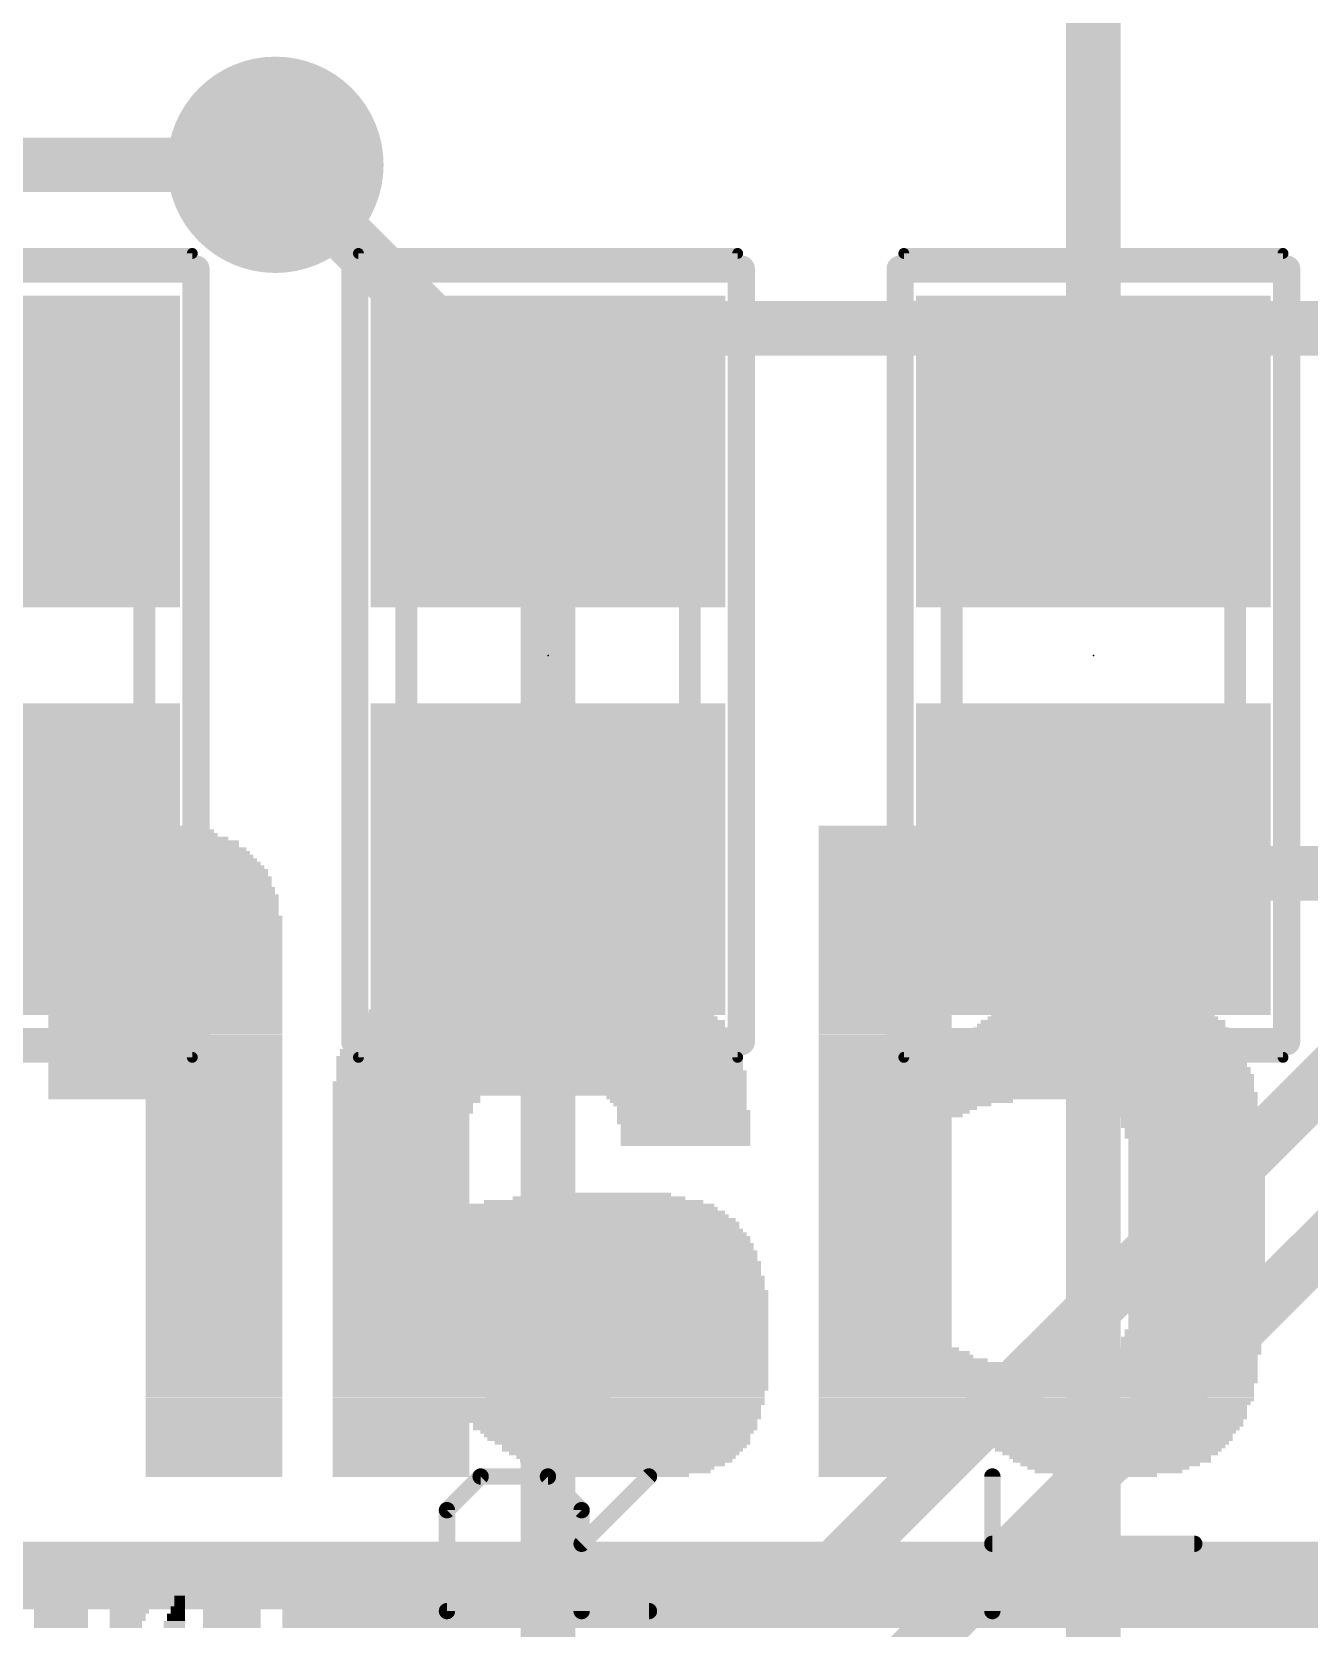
# Model space of a CAD drawing. Extents: x -0.1 to 28.1, y -0.3 to 17.1.
# Drawn here: x 10.3 to 16.24, y 5.63 to 13.07 of the extents above; entities that cross this region are included whole.
import ezdxf

# ---------------------------------------------------------------- set-up
doc = ezdxf.new("R2010")
doc.units = 0
for name, color, linetype in [('1', 12, 'CONTINUOUS'), ('16', 132, 'CONTINUOUS'), ('18', 110, 'CONTINUOUS'), ('21', 40, 'CONTINUOUS'), ('22', 4, 'CONTINUOUS'), ('23', 53, 'CONTINUOUS'), ('29', 253, 'CONTINUOUS'), ('39', 12, 'CONTINUOUS'), ('51', 253, 'CONTINUOUS')]:
    doc.layers.add(name, color=color, linetype=linetype)

# ---------------------------------------------------------------- blocks, each defined once
blk = doc.blocks.new('RECT')
blk.add_solid([(-0.5, -0.5), (0.5, -0.5), (-0.5, 0.5), (0.5, 0.5)])
blk = doc.blocks.new('ROUNDV')
at = {"const_width": 0.5}
blk.add_lwpolyline([(0, -0.25, 1), (0, 0.25, 1), (0, -0.25)], format="xyb", dxfattribs=at)

msp = doc.modelspace()

# ---------------------------------------------------------------- linework, layer by layer
at = {"layer": '1', "const_width": 0.254}
for points in [[(15.24, 11.11), (15.24, 13.462)], [(12.7, 11.176), (11.43, 12.446)], [(12.7, 11.11), (12.7, 11.176)], [(12.7, 7.112), (12.7, 9.21)], [(15.24, 1.778), (15.24, 9.21)], [(15.306, 9.144), (15.24, 9.21)], [(16.51, 9.144), (15.306, 9.144)], [(12.7, 1.778), (12.7, 7.112)]]:
    msp.add_lwpolyline(points, dxfattribs=at)
at = {"layer": '1', "const_width": 0.127}
for points in [[(11.4749, 12.4909, 1), (11.3851, 12.4011)], [(12.7635, 11.176, 1), (12.6365, 11.176)], [(12.6551, 11.1311, 1), (12.7449, 11.2209)], [(12.6365, 11.11, 1), (12.7635, 11.11)], [(15.1765, 11.11, 1), (15.3035, 11.11)], [(12.7635, 9.21, 1), (12.6365, 9.21)], [(15.3035, 9.21, 1), (15.1765, 9.21)], [(15.2849, 9.2549, 1), (15.1951, 9.1651)], [(15.306, 9.2075, 1), (15.306, 9.0805)], [(15.2611, 9.0991, 1), (15.3509, 9.1889)], [(12.7635, 7.112, 1), (12.6365, 7.112)], [(12.6365, 7.112, 1), (12.7635, 7.112)]]:
    msp.add_lwpolyline(points, format="xyb", dxfattribs=at)
at = {"layer": '16', "const_width": 0.254}
for points in [[(11.43, 12.446), (6.35, 12.446)], [(12.954, 11.684), (12.7, 11.43)], [(17.018, 11.684), (12.954, 11.684)], [(12.7, 11.43), (12.7, 7.112)], [(18.542, 10.414), (13.97, 5.842)], [(14.224, 5.334), (18.796, 9.906)], [(13.97, 5.842), (9.398, 5.842)]]:
    msp.add_lwpolyline(points, dxfattribs=at)
at = {"layer": '16', "const_width": 0.127}
for points in [[(11.43, 12.3825, 1), (11.43, 12.5095)], [(12.954, 11.7475, 1), (12.954, 11.6205)], [(12.9989, 11.6391, 1), (12.9091, 11.7289)], [(12.7635, 11.43, 1), (12.6365, 11.43)], [(12.6551, 11.4749, 1), (12.7449, 11.3851)], [(12.6365, 7.112, 1), (12.7635, 7.112)], [(13.9251, 5.8869, 1), (14.0149, 5.7971)], [(13.97, 5.7785, 1), (13.97, 5.9055)]]:
    msp.add_lwpolyline(points, format="xyb", dxfattribs=at)
at = {"layer": '21'}
for points, const_width in [([(9.26, 11.96), (11.06, 11.96)], 0.127), ([(11.06, 11.96), (11.06, 8.36)], 0.127), ([(11.8, 11.96), (13.6, 11.96)], 0.127), ([(11.8, 8.36), (11.8, 11.96)], 0.127), ([(13.6, 11.96), (13.6, 8.36)], 0.127), ([(14.34, 8.36), (14.34, 11.96)], 0.127), ([(14.34, 11.96), (16.14, 11.96)], 0.127), ([(16.14, 11.96), (16.14, 8.36)], 0.127), ([(11.06, 8.36), (9.26, 8.36)], 0.127), ([(13.6, 8.36), (11.8, 8.36)], 0.127), ([(16.14, 8.36), (14.34, 8.36)], 0.127), ([(12.2293, 6.1769), (12.3861, 6.3336)], 0.0762), ([(12.3861, 6.3336), (12.6996, 6.3336)], 0.0762), ([(12.6996, 6.3336), (12.8564, 6.1769)], 0.0762), ([(12.8564, 6.0201), (13.1699, 6.3336)], 0.0762), ([(14.7693, 5.7066), (14.7693, 6.3336)], 0.0762), ([(12.2293, 5.7066), (12.2293, 6.1769)], 0.0762), ([(12.8564, 6.1769), (12.8564, 5.7066)], 0.0762), ([(15.7099, 6.0201), (14.7693, 6.0201)], 0.0762), ([(13.1699, 5.7066), (12.2293, 5.7066)], 0.0762)]:
    msp.add_lwpolyline(points, dxfattribs=dict(at, const_width=const_width))
for points, const_width in [([(11.0918, 11.96, 1), (11.0282, 11.96)], 0.0635), ([(11.06, 11.9283, 1), (11.06, 11.9918)], 0.0635), ([(11.8, 11.9918, 1), (11.8, 11.9283)], 0.0635), ([(11.8318, 11.96, 1), (11.7683, 11.96)], 0.0635), ([(13.6318, 11.96, 1), (13.5683, 11.96)], 0.0635), ([(13.6, 11.9283, 1), (13.6, 11.9918)], 0.0635), ([(14.3718, 11.96, 1), (14.3082, 11.96)], 0.0635), ([(14.34, 11.9918, 1), (14.34, 11.9283)], 0.0635), ([(16.1717, 11.96, 1), (16.1083, 11.96)], 0.0635), ([(16.14, 11.9283, 1), (16.14, 11.9918)], 0.0635), ([(11.06, 8.3283, 1), (11.06, 8.3918)], 0.0635), ([(11.8, 8.3918, 1), (11.8, 8.3283)], 0.0635), ([(13.6, 8.3283, 1), (13.6, 8.3918)], 0.0635), ([(14.34, 8.3918, 1), (14.34, 8.3283)], 0.0635), ([(16.14, 8.3283, 1), (16.14, 8.3918)], 0.0635), ([(11.0282, 8.36, 1), (11.0918, 8.36)], 0.0635), ([(11.7683, 8.36, 1), (11.8318, 8.36)], 0.0635), ([(13.5683, 8.36, 1), (13.6318, 8.36)], 0.0635), ([(14.3082, 8.36, 1), (14.3718, 8.36)], 0.0635), ([(16.1083, 8.36, 1), (16.1717, 8.36)], 0.0635), ([(12.3861, 6.3527, 1), (12.3861, 6.3146)], 0.0381), ([(12.3995, 6.3202, 1), (12.3726, 6.3471)], 0.0381), ([(12.7131, 6.3471, 1), (12.6861, 6.3202)], 0.0381), ([(12.6996, 6.3146, 1), (12.6996, 6.3527)], 0.0381), ([(13.1834, 6.3202, 1), (13.1564, 6.3471)], 0.0381), ([(14.7883, 6.3336, 1), (14.7502, 6.3336)], 0.0381), ([(12.2483, 6.1769, 1), (12.2102, 6.1769)], 0.0381), ([(12.2158, 6.1903, 1), (12.2428, 6.1634)], 0.0381), ([(12.8754, 6.1769, 1), (12.8373, 6.1769)], 0.0381), ([(12.8429, 6.1634, 1), (12.8698, 6.1903)], 0.0381), ([(12.8429, 6.0336, 1), (12.8698, 6.0066)], 0.0381), ([(14.7693, 6.0392, 1), (14.7693, 6.0011)], 0.0381), ([(15.7099, 6.0011, 1), (15.7099, 6.0392)], 0.0381), ([(12.2293, 5.7256, 1), (12.2293, 5.6875)], 0.0381), ([(13.1699, 5.6875, 1), (13.1699, 5.7256)], 0.0381), ([(12.2102, 5.7066, 1), (12.2483, 5.7066)], 0.0381), ([(12.8373, 5.7066, 1), (12.8754, 5.7066)], 0.0381), ([(14.7502, 5.7066, 1), (14.7883, 5.7066)], 0.0381)]:
    msp.add_lwpolyline(points, format="xyb", dxfattribs=dict(at, const_width=const_width))
at = {"layer": '23'}
for p in [(12.7, 10.16), (15.24, 10.16)]:
    msp.add_point(p, dxfattribs=at)
at = {"layer": '39', "const_width": 0.0508}
for points in [[(9.277, 12.033), (11.043, 12.033)], [(11.043, 12.033), (11.043, 8.287)], [(11.817, 8.287), (11.817, 12.033)], [(11.817, 12.033), (13.583, 12.033)], [(13.583, 12.033), (13.583, 8.287)], [(14.357, 8.287), (14.357, 12.033)], [(14.357, 12.033), (16.123, 12.033)], [(16.123, 12.033), (16.123, 8.287)], [(11.043, 8.287), (9.277, 8.287)], [(13.583, 8.287), (11.817, 8.287)], [(16.123, 8.287), (14.357, 8.287)]]:
    msp.add_lwpolyline(points, dxfattribs=at)
at = {"layer": '39', "const_width": 0.0254}
for points in [[(11.0557, 12.033, 1), (11.0303, 12.033)], [(11.043, 12.0203, 1), (11.043, 12.0457)], [(11.8297, 12.033, 1), (11.8043, 12.033)], [(11.817, 12.0457, 1), (11.817, 12.0203)], [(13.5957, 12.033, 1), (13.5703, 12.033)], [(13.583, 12.0203, 1), (13.583, 12.0457)], [(14.3697, 12.033, 1), (14.3443, 12.033)], [(14.357, 12.0457, 1), (14.357, 12.0203)], [(16.1357, 12.033, 1), (16.1103, 12.033)], [(16.123, 12.0203, 1), (16.123, 12.0457)], [(11.0303, 8.287, 1), (11.0557, 8.287)], [(11.043, 8.2743, 1), (11.043, 8.2997)], [(11.817, 8.2997, 1), (11.817, 8.2743)], [(11.8043, 8.287, 1), (11.8297, 8.287)], [(13.5703, 8.287, 1), (13.5957, 8.287)], [(13.583, 8.2743, 1), (13.583, 8.2997)], [(14.357, 8.2997, 1), (14.357, 8.2743)], [(14.3443, 8.287, 1), (14.3697, 8.287)], [(16.1103, 8.287, 1), (16.1357, 8.287)], [(16.123, 8.2743, 1), (16.123, 8.2997)]]:
    msp.add_lwpolyline(points, format="xyb", dxfattribs=at)
at = {"layer": '51', "const_width": 0.1016}
for points in [[(10.82, 10.541), (10.82, 9.779)], [(12.04, 9.779), (12.04, 10.541)], [(13.36, 9.804), (13.36, 10.541)], [(14.58, 10.516), (14.58, 9.779)], [(15.9, 10.541), (15.9, 9.779)]]:
    msp.add_lwpolyline(points, dxfattribs=at)
at = {"layer": '51', "const_width": 0.0508}
for points in [[(10.8454, 10.541, 1), (10.7946, 10.541)], [(12.0654, 10.541, 1), (12.0146, 10.541)], [(13.3854, 10.541, 1), (13.3346, 10.541)], [(14.6054, 10.516, 1), (14.5546, 10.516)], [(15.9254, 10.541, 1), (15.8746, 10.541)], [(13.3346, 9.804, 1), (13.3854, 9.804)], [(10.7946, 9.779, 1), (10.8454, 9.779)], [(12.0146, 9.779, 1), (12.0654, 9.779)], [(14.5546, 9.779, 1), (14.6054, 9.779)], [(15.8746, 9.779, 1), (15.9254, 9.779)]]:
    msp.add_lwpolyline(points, format="xyb", dxfattribs=at)

# ---------------------------------------------------------------- block references
at = {"layer": '1', "xscale": 1.3, "yscale": 1.5}
for p, rotation in [((10.16, 11.11), 270), ((12.7, 11.11), 90), ((15.24, 11.11), 270), ((10.16, 9.21), 270), ((12.7, 9.21), 90), ((15.24, 9.21), 270)]:
    msp.add_blockref('RECT', p, dxfattribs=dict(at, rotation=rotation))
at = {"layer": '18', "xscale": 1.008, "yscale": 1.008}
for p in [(11.43, 12.446), (11.43, 12.446), (12.7, 7.112), (12.7, 7.112)]:
    msp.add_blockref('ROUNDV', p, dxfattribs=at)
at = {"layer": '22', "rotation": 180}
for p, xscale, yscale in [((10.6911, 9.3574), 0.637, 0.0167), ((10.7917, 9.3071), 0.8382, 0.0168), ((10.7582, 9.3406), 0.7711, 0.0168), ((10.7666, 9.3239), 0.7879, 0.0167), ((10.8169, 9.2903), 0.8885, 0.0168), ((14.2703, 9.3574), 0.6203, 0.0167), ((14.2703, 9.3406), 0.6203, 0.0168), ((14.2703, 9.3239), 0.6203, 0.0167), ((14.2703, 9.3071), 0.6203, 0.0168), ((14.2703, 9.2903), 0.6203, 0.0168), ((10.8336, 9.2568), 0.922, 0.0168), ((10.842, 9.24), 0.9388, 0.0168), ((10.8169, 9.2736), 0.8885, 0.0167), ((10.8504, 9.2233), 0.9555, 0.0167), ((14.2703, 9.2736), 0.6203, 0.0167), ((14.2703, 9.2568), 0.6203, 0.0168), ((14.2703, 9.24), 0.6203, 0.0168), ((14.2703, 9.2233), 0.6203, 0.0167), ((10.8755, 9.173), 1.0058, 0.0167), ((10.8839, 9.1562), 1.0226, 0.0168), ((10.8588, 9.2065), 0.9723, 0.0168), ((10.8672, 9.1897), 0.9891, 0.0168), ((14.2703, 9.2065), 0.6203, 0.0168), ((14.2703, 9.1897), 0.6203, 0.0168), ((14.2703, 9.173), 0.6203, 0.0167), ((14.2703, 9.1562), 0.6203, 0.0168), ((10.8839, 9.1394), 1.0226, 0.0168), ((10.8923, 9.1227), 1.0394, 0.0167), ((10.8923, 9.1059), 1.0394, 0.0168), ((10.8923, 9.0892), 1.0394, 0.0167), ((10.9007, 9.0724), 1.0561, 0.0168), ((14.2703, 9.1394), 0.6203, 0.0168), ((14.2703, 9.1227), 0.6203, 0.0167), ((14.2703, 9.1059), 0.6203, 0.0168), ((14.2703, 9.0892), 0.6203, 0.0167), ((14.2703, 9.0724), 0.6203, 0.0168), ((10.9007, 9.0556), 1.0561, 0.0168), ((10.9091, 9.0389), 1.0729, 0.0167), ((10.9091, 9.0221), 1.0729, 0.0168), ((10.9091, 9.0053), 1.0729, 0.0168), ((14.2703, 9.0556), 0.6203, 0.0168), ((14.2703, 9.0389), 0.6203, 0.0167), ((14.2703, 9.0221), 0.6203, 0.0168), ((14.2703, 9.0053), 0.6203, 0.0168), ((10.9091, 8.9886), 1.0729, 0.0167), ((10.9091, 8.9718), 1.0729, 0.0168), ((10.9091, 8.955), 1.0729, 0.0168), ((10.9175, 8.9383), 1.0897, 0.0167), ((10.9175, 8.9215), 1.0897, 0.0168), ((14.2703, 8.9886), 0.6203, 0.0167), ((14.2703, 8.9718), 0.6203, 0.0168), ((14.2703, 8.955), 0.6203, 0.0168), ((14.2703, 8.9383), 0.6203, 0.0167), ((14.2703, 8.9215), 0.6203, 0.0168), ((10.9175, 8.9047), 1.0897, 0.0167), ((10.9175, 8.888), 1.0897, 0.0168), ((11.1103, 8.8712), 0.7041, 0.0168), ((11.1354, 8.8544), 0.6538, 0.0167), ((14.2703, 8.9047), 0.6203, 0.0167), ((14.2703, 8.888), 0.6203, 0.0168), ((14.2703, 8.8712), 0.6203, 0.0168), ((14.2703, 8.8544), 0.6203, 0.0167), ((11.1354, 8.8377), 0.6538, 0.0168), ((11.1354, 8.8209), 0.6538, 0.0168), ((11.1438, 8.8041), 0.6371, 0.0167), ((11.1438, 8.7874), 0.6371, 0.0168), ((11.1438, 8.7706), 0.6371, 0.0168), ((14.2703, 8.8377), 0.6203, 0.0168), ((14.2703, 8.8209), 0.6203, 0.0168), ((14.2703, 8.8041), 0.6203, 0.0167), ((14.2703, 8.7874), 0.6203, 0.0168), ((14.2703, 8.7706), 0.6203, 0.0168), ((11.1438, 8.7538), 0.6371, 0.0167), ((11.1438, 8.7371), 0.6371, 0.0168), ((11.1438, 8.7203), 0.6371, 0.0168), ((11.1438, 8.7035), 0.6371, 0.0167), ((14.2703, 8.7538), 0.6203, 0.0167), ((14.2703, 8.7371), 0.6203, 0.0168), ((14.2703, 8.7203), 0.6203, 0.0168), ((14.2703, 8.7035), 0.6203, 0.0167), ((11.1438, 8.6868), 0.6371, 0.0168), ((11.1438, 8.67), 0.6371, 0.0167), ((11.1438, 8.6533), 0.6371, 0.0168), ((11.1438, 8.6365), 0.6371, 0.0168), ((11.1438, 8.6197), 0.6371, 0.0167), ((14.2703, 8.6868), 0.6203, 0.0168), ((14.2703, 8.67), 0.6203, 0.0167), ((14.2703, 8.6533), 0.6203, 0.0168), ((14.2703, 8.6365), 0.6203, 0.0168), ((14.2703, 8.6197), 0.6203, 0.0167), ((10.9175, 8.5862), 1.0897, 0.0168), ((10.9175, 8.5694), 1.0897, 0.0167), ((10.9175, 8.5527), 1.0897, 0.0168), ((11.1438, 8.603), 0.6371, 0.0168), ((12.6692, 8.5527), 1.4417, 0.0168), ((12.6776, 8.5694), 1.2909, 0.0167), ((12.6776, 8.5862), 1.1903, 0.0168), ((14.2703, 8.603), 0.6203, 0.0168), ((14.2703, 8.5862), 0.6203, 0.0168), ((14.2703, 8.5694), 0.6203, 0.0167), ((14.2703, 8.5527), 0.6203, 0.0168), ((15.2928, 8.5527), 0.8214, 0.0168), ((15.2845, 8.5694), 0.7041, 0.0167), ((15.2845, 8.5862), 0.6371, 0.0168), ((10.9175, 8.5359), 1.0897, 0.0168), ((10.9175, 8.5191), 1.0897, 0.0167), ((10.9175, 8.5024), 1.0897, 0.0168), ((10.9175, 8.4856), 1.0897, 0.0167), ((12.6608, 8.4856), 1.6261, 0.0167), ((12.6692, 8.5024), 1.6093, 0.0168), ((12.6692, 8.5191), 1.5423, 0.0167), ((12.6692, 8.5359), 1.5087, 0.0168), ((14.2703, 8.5359), 0.6203, 0.0168), ((14.2703, 8.5191), 0.6203, 0.0167), ((14.2703, 8.5024), 0.6203, 0.0168), ((14.2703, 8.4856), 0.6203, 0.0167), ((15.2845, 8.4856), 1.0393, 0.0167), ((15.2929, 8.5024), 0.9891, 0.0168), ((15.2845, 8.5191), 0.9387, 0.0167), ((15.2929, 8.5359), 0.8885, 0.0168), ((10.9175, 8.4689), 1.0897, 0.0168), ((10.9175, 8.4521), 1.0897, 0.0168), ((10.9175, 8.4353), 1.0897, 0.0167), ((10.9175, 8.4186), 1.0897, 0.0168), ((10.9175, 8.4018), 1.0897, 0.0168), ((12.6609, 8.4018), 1.7938, 0.0168), ((12.6609, 8.4186), 1.7602, 0.0168), ((12.6608, 8.4353), 1.7267, 0.0167), ((12.6692, 8.4521), 1.7099, 0.0168), ((12.6609, 8.4689), 1.6596, 0.0168), ((14.2703, 8.4689), 0.6203, 0.0168), ((14.2703, 8.4521), 0.6203, 0.0168), ((14.2703, 8.4353), 0.6203, 0.0167), ((14.2703, 8.4186), 0.6203, 0.0168), ((14.2703, 8.4018), 0.6203, 0.0168), ((15.2677, 8.4018), 1.2406, 0.0168), ((15.2761, 8.4186), 1.1903, 0.0168), ((15.2761, 8.4353), 1.1567, 0.0167), ((15.2845, 8.4521), 1.1399, 0.0168), ((15.2845, 8.4689), 1.0729, 0.0168), ((10.9175, 8.385), 1.0897, 0.0167), ((10.9175, 8.3683), 1.0897, 0.0168), ((10.9175, 8.3515), 1.0897, 0.0168), ((10.9175, 8.3347), 1.0897, 0.0167), ((12.6608, 8.3683), 1.8273, 0.0168), ((12.6608, 8.3515), 1.8273, 0.0168), ((12.6692, 8.3347), 1.8441, 0.0167), ((12.6692, 8.385), 1.8105, 0.0167), ((14.9408, 8.3515), 1.9614, 0.0168), ((14.9492, 8.3347), 1.9781, 0.0167), ((14.2703, 8.385), 0.6203, 0.0167), ((14.2703, 8.3683), 0.6203, 0.0168), ((15.2593, 8.3683), 1.2908, 0.0168), ((15.2594, 8.385), 1.2573, 0.0167), ((10.9175, 8.318), 1.0897, 0.0168), ((10.9175, 8.3012), 1.0897, 0.0168), ((10.9175, 8.2844), 1.0897, 0.0167), ((10.9175, 8.2677), 1.0897, 0.0168), ((10.9175, 8.2509), 1.0897, 0.0167), ((12.6608, 8.2677), 1.8943, 0.0168), ((12.6608, 8.2509), 1.8943, 0.0167), ((12.6525, 8.2844), 1.8776, 0.0167), ((12.6609, 8.318), 1.8608, 0.0168), ((12.6609, 8.3012), 1.8608, 0.0168), ((14.9492, 8.318), 1.9781, 0.0168), ((14.9576, 8.3012), 1.9949, 0.0168), ((14.9576, 8.2844), 1.9949, 0.0167), ((14.9576, 8.2677), 1.9949, 0.0168), ((14.9576, 8.2509), 1.9949, 0.0167), ((10.9175, 8.2342), 1.0897, 0.0168), ((10.9175, 8.2174), 1.0897, 0.0168), ((10.9175, 8.2006), 1.0897, 0.0167), ((10.9175, 8.1839), 1.0897, 0.0168), ((12.6608, 8.2342), 1.8943, 0.0168), ((12.6692, 8.2174), 1.9111, 0.0168), ((12.6692, 8.2006), 1.9111, 0.0167), ((12.6692, 8.1839), 1.9111, 0.0168), ((14.966, 8.2342), 2.0117, 0.0168), ((14.966, 8.2174), 2.0117, 0.0168), ((14.9743, 8.2006), 2.0284, 0.0167), ((14.9743, 8.1839), 2.0284, 0.0168), ((10.9175, 8.1671), 1.0897, 0.0168), ((10.9175, 8.1503), 1.0897, 0.0167), ((10.9175, 8.1336), 1.0897, 0.0168), ((10.9175, 8.1168), 1.0897, 0.0168), ((10.9175, 8.1), 1.0897, 0.0167), ((12.6609, 8.1671), 1.9278, 0.0168), ((12.6609, 8.1503), 1.9278, 0.0167), ((12.6609, 8.1336), 1.9278, 0.0168), ((12.6609, 8.1168), 1.9278, 0.0168), ((12.0407, 8.1), 0.6873, 0.0167), ((13.2979, 8.1), 0.6538, 0.0167), ((14.9743, 8.1671), 2.0284, 0.0168), ((14.9743, 8.1503), 2.0284, 0.0167), ((14.9743, 8.1336), 2.0284, 0.0168), ((14.9827, 8.1168), 2.0452, 0.0168), ((14.9827, 8.1), 2.0452, 0.0167), ((11.1438, 8.0833), 0.6371, 0.0168), ((11.1438, 8.0666), 0.6371, 0.0167), ((11.1438, 8.0498), 0.6371, 0.0168), ((11.1438, 8.033), 0.6371, 0.0168), ((12.0407, 8.0833), 0.6873, 0.0168), ((12.0239, 8.0666), 0.6537, 0.0167), ((12.0239, 8.0498), 0.6537, 0.0168), ((12.0239, 8.033), 0.6537, 0.0168), ((13.3063, 8.0833), 0.637, 0.0168), ((13.3147, 8.0666), 0.6203, 0.0167), ((13.3231, 8.0498), 0.6035, 0.0168), ((13.3315, 8.033), 0.6203, 0.0168), ((14.4127, 8.0833), 0.9052, 0.0168), ((14.3289, 8.0498), 0.7376, 0.0168), ((14.3625, 8.0666), 0.8047, 0.0167), ((14.3122, 8.033), 0.7041, 0.0168), ((15.6029, 8.0833), 0.8047, 0.0168), ((15.6532, 8.0666), 0.7041, 0.0167), ((15.6617, 8.0498), 0.6873, 0.0168), ((15.67, 8.033), 0.6706, 0.0168), ((11.1438, 8.0163), 0.6371, 0.0167), ((11.1438, 7.9995), 0.6371, 0.0168), ((11.1438, 7.9827), 0.6371, 0.0168), ((11.1438, 7.966), 0.6371, 0.0167), ((12.0155, 8.0163), 0.637, 0.0167), ((12.0155, 7.9995), 0.637, 0.0168), ((12.0155, 7.9827), 0.637, 0.0168), ((12.0155, 7.966), 0.637, 0.0167), ((13.3315, 8.0163), 0.6203, 0.0167), ((13.3315, 7.9995), 0.6203, 0.0168), ((13.3315, 7.9827), 0.6203, 0.0168), ((13.3399, 7.966), 0.6035, 0.0167), ((14.2954, 8.0163), 0.6706, 0.0167), ((14.2703, 7.9995), 0.6203, 0.0168), ((14.2703, 7.9827), 0.6203, 0.0168), ((14.2703, 7.966), 0.6203, 0.0167), ((15.6784, 8.0163), 0.6538, 0.0167), ((15.6952, 7.9995), 0.6538, 0.0168), ((15.6952, 7.9827), 0.6538, 0.0168), ((15.6952, 7.966), 0.6538, 0.0167), ((11.1438, 7.9492), 0.6371, 0.0168), ((11.1438, 7.9324), 0.6371, 0.0168), ((11.1438, 7.9157), 0.6371, 0.0167), ((11.1438, 7.8989), 0.6371, 0.0168), ((11.1438, 7.8821), 0.6371, 0.0168), ((12.0155, 7.9492), 0.637, 0.0168), ((12.0155, 7.9324), 0.637, 0.0168), ((12.0155, 7.9157), 0.637, 0.0167), ((12.0155, 7.8989), 0.637, 0.0168), ((12.0155, 7.8821), 0.637, 0.0168), ((13.3399, 7.9492), 0.6035, 0.0168), ((13.3399, 7.9324), 0.6035, 0.0168), ((13.3399, 7.9157), 0.6035, 0.0167), ((13.3399, 7.8989), 0.6035, 0.0168), ((13.3399, 7.8821), 0.6035, 0.0168), ((14.2703, 7.9492), 0.6203, 0.0168), ((14.2703, 7.9324), 0.6203, 0.0168), ((14.2703, 7.9157), 0.6203, 0.0167), ((14.2703, 7.8989), 0.6203, 0.0168), ((14.2703, 7.8821), 0.6203, 0.0168), ((15.7035, 7.9492), 0.6371, 0.0168), ((15.7035, 7.9324), 0.6371, 0.0168), ((15.7035, 7.9157), 0.6371, 0.0167), ((15.7203, 7.8989), 0.637, 0.0168), ((15.7203, 7.8821), 0.637, 0.0168), ((11.1438, 7.8654), 0.6371, 0.0167), ((11.1438, 7.8486), 0.6371, 0.0168), ((11.1438, 7.8319), 0.6371, 0.0167), ((11.1438, 7.8151), 0.6371, 0.0168), ((12.0155, 7.8654), 0.637, 0.0167), ((12.0155, 7.8486), 0.637, 0.0168), ((12.0155, 7.8319), 0.637, 0.0167), ((12.0155, 7.8151), 0.637, 0.0168), ((14.2703, 7.8654), 0.6203, 0.0167), ((14.2703, 7.8486), 0.6203, 0.0168), ((14.2703, 7.8319), 0.6203, 0.0167), ((14.2703, 7.8151), 0.6203, 0.0168), ((15.7203, 7.8654), 0.637, 0.0167), ((15.7203, 7.8486), 0.637, 0.0168), ((15.7203, 7.8319), 0.637, 0.0167), ((15.7203, 7.8151), 0.637, 0.0168), ((11.1438, 7.7983), 0.6371, 0.0168), ((11.1438, 7.7816), 0.6371, 0.0167), ((11.1438, 7.7648), 0.6371, 0.0168), ((11.1438, 7.748), 0.6371, 0.0168), ((11.1438, 7.7313), 0.6371, 0.0167), ((12.0155, 7.7983), 0.637, 0.0168), ((12.0155, 7.7816), 0.637, 0.0167), ((12.0155, 7.7648), 0.637, 0.0168), ((12.0155, 7.748), 0.637, 0.0168), ((12.0155, 7.7313), 0.637, 0.0167), ((14.2703, 7.7983), 0.6203, 0.0168), ((14.2703, 7.7816), 0.6203, 0.0167), ((14.2703, 7.7648), 0.6203, 0.0168), ((14.2703, 7.748), 0.6203, 0.0168), ((14.2703, 7.7313), 0.6203, 0.0167), ((15.7203, 7.7983), 0.637, 0.0168), ((15.7203, 7.7816), 0.637, 0.0167), ((15.7203, 7.7648), 0.637, 0.0168), ((15.7203, 7.748), 0.637, 0.0168), ((15.7203, 7.7313), 0.637, 0.0167), ((11.1438, 7.7145), 0.6371, 0.0168), ((11.1438, 7.6977), 0.6371, 0.0168), ((11.1438, 7.681), 0.6371, 0.0167), ((11.1438, 7.6642), 0.6371, 0.0168), ((12.0155, 7.7145), 0.637, 0.0168), ((12.0155, 7.6977), 0.637, 0.0168), ((12.0155, 7.681), 0.637, 0.0167), ((12.0155, 7.6642), 0.637, 0.0168), ((14.2703, 7.7145), 0.6203, 0.0168), ((14.2703, 7.6977), 0.6203, 0.0168), ((14.2703, 7.681), 0.6203, 0.0167), ((14.2703, 7.6642), 0.6203, 0.0168), ((15.7203, 7.7145), 0.637, 0.0168), ((15.7203, 7.6977), 0.637, 0.0168), ((15.7203, 7.681), 0.637, 0.0167), ((15.7203, 7.6642), 0.637, 0.0168), ((11.1438, 7.6475), 0.6371, 0.0167), ((11.1438, 7.6307), 0.6371, 0.0168), ((11.1438, 7.6139), 0.6371, 0.0168), ((11.1438, 7.5972), 0.6371, 0.0167), ((11.1438, 7.5804), 0.6371, 0.0168), ((12.5854, 7.5972), 1.7769, 0.0167), ((12.5938, 7.5804), 1.7937, 0.0168), ((12.0155, 7.6475), 0.637, 0.0167), ((12.0155, 7.6307), 0.637, 0.0168), ((12.0155, 7.6139), 0.637, 0.0168), ((12.9123, 7.6139), 1.0226, 0.0168), ((12.9375, 7.6307), 0.8046, 0.0168), ((12.9543, 7.6475), 0.6371, 0.0167), ((14.2703, 7.6475), 0.6203, 0.0167), ((14.2703, 7.6307), 0.6203, 0.0168), ((14.2703, 7.6139), 0.6203, 0.0168), ((14.2703, 7.5972), 0.6203, 0.0167), ((14.2703, 7.5804), 0.6203, 0.0168), ((15.7203, 7.6475), 0.637, 0.0167), ((15.7203, 7.6307), 0.637, 0.0168), ((15.7203, 7.6139), 0.637, 0.0168), ((15.7203, 7.5972), 0.637, 0.0167), ((15.7203, 7.5804), 0.637, 0.0168), ((11.1438, 7.5636), 0.6371, 0.0168), ((11.1438, 7.5469), 0.6371, 0.0167), ((11.1438, 7.5301), 0.6371, 0.0168), ((11.1438, 7.5133), 0.6371, 0.0168), ((12.6357, 7.5301), 1.8775, 0.0168), ((12.6441, 7.5133), 1.8943, 0.0168), ((12.6106, 7.5636), 1.8272, 0.0168), ((12.619, 7.5469), 1.844, 0.0167), ((14.2703, 7.5636), 0.6203, 0.0168), ((14.2703, 7.5469), 0.6203, 0.0167), ((14.2703, 7.5301), 0.6203, 0.0168), ((14.2703, 7.5133), 0.6203, 0.0168), ((15.7203, 7.5636), 0.637, 0.0168), ((15.7203, 7.5469), 0.637, 0.0167), ((15.7203, 7.5301), 0.637, 0.0168), ((15.7203, 7.5133), 0.637, 0.0168), ((11.1438, 7.4966), 0.6371, 0.0167), ((11.1438, 7.4798), 0.6371, 0.0168), ((11.1438, 7.463), 0.6371, 0.0168), ((11.1438, 7.4463), 0.6371, 0.0167), ((11.1438, 7.4295), 0.6371, 0.0168), ((12.6441, 7.4966), 1.8943, 0.0167), ((12.6525, 7.4798), 1.911, 0.0168), ((12.6609, 7.463), 1.9278, 0.0168), ((12.6693, 7.4463), 1.9446, 0.0167), ((12.6693, 7.4295), 1.9446, 0.0168), ((14.2703, 7.4966), 0.6203, 0.0167), ((14.2703, 7.4798), 0.6203, 0.0168), ((14.2703, 7.463), 0.6203, 0.0168), ((14.2703, 7.4463), 0.6203, 0.0167), ((14.2703, 7.4295), 0.6203, 0.0168), ((15.7203, 7.4966), 0.637, 0.0167), ((15.7203, 7.4798), 0.637, 0.0168), ((15.7203, 7.463), 0.637, 0.0168), ((15.7203, 7.4463), 0.637, 0.0167), ((15.7203, 7.4295), 0.637, 0.0168), ((11.1438, 7.4127), 0.6371, 0.0167), ((11.1438, 7.396), 0.6371, 0.0168), ((11.1438, 7.3792), 0.6371, 0.0168), ((11.1438, 7.3624), 0.6371, 0.0167), ((12.6776, 7.4127), 1.9613, 0.0167), ((12.6776, 7.396), 1.9613, 0.0168), ((12.686, 7.3792), 1.9781, 0.0168), ((12.686, 7.3624), 1.9781, 0.0167), ((14.2703, 7.4127), 0.6203, 0.0167), ((14.2703, 7.396), 0.6203, 0.0168), ((14.2703, 7.3792), 0.6203, 0.0168), ((14.2703, 7.3624), 0.6203, 0.0167), ((15.7203, 7.4127), 0.637, 0.0167), ((15.7203, 7.396), 0.637, 0.0168), ((15.7203, 7.3792), 0.637, 0.0168), ((15.7203, 7.3624), 0.637, 0.0167), ((11.1438, 7.3457), 0.6371, 0.0168), ((11.1438, 7.3289), 0.6371, 0.0168), ((11.1438, 7.3121), 0.6371, 0.0167), ((11.1438, 7.2954), 0.6371, 0.0168), ((12.686, 7.3457), 1.9781, 0.0168), ((12.6944, 7.3289), 1.9949, 0.0168), ((12.6944, 7.3121), 1.9949, 0.0167), ((12.6944, 7.2954), 1.9949, 0.0168), ((14.2703, 7.3457), 0.6203, 0.0168), ((14.2703, 7.3289), 0.6203, 0.0168), ((14.2703, 7.3121), 0.6203, 0.0167), ((14.2703, 7.2954), 0.6203, 0.0168), ((15.7203, 7.3457), 0.637, 0.0168), ((15.7203, 7.3289), 0.637, 0.0168), ((15.7203, 7.3121), 0.637, 0.0167), ((15.7203, 7.2954), 0.637, 0.0168), ((11.1438, 7.2786), 0.6371, 0.0168), ((11.1438, 7.2618), 0.6371, 0.0167), ((11.1438, 7.2451), 0.6371, 0.0168), ((11.1438, 7.2284), 0.6371, 0.0167), ((11.1438, 7.2116), 0.6371, 0.0168), ((12.6944, 7.2786), 1.9949, 0.0168), ((12.0155, 7.2618), 0.637, 0.0167), ((12.0155, 7.2451), 0.637, 0.0168), ((12.0155, 7.2284), 0.637, 0.0167), ((12.0155, 7.2116), 0.637, 0.0168), ((13.3398, 7.2618), 0.7376, 0.0167), ((13.365, 7.2451), 0.6873, 0.0168), ((13.3817, 7.2284), 0.6538, 0.0167), ((13.3901, 7.2116), 0.637, 0.0168), ((14.2703, 7.2786), 0.6203, 0.0168), ((14.2703, 7.2618), 0.6203, 0.0167), ((14.2703, 7.2451), 0.6203, 0.0168), ((14.2703, 7.2284), 0.6203, 0.0167), ((14.2703, 7.2116), 0.6203, 0.0168), ((15.7203, 7.2786), 0.637, 0.0168), ((15.7203, 7.2618), 0.637, 0.0167), ((15.7203, 7.2451), 0.637, 0.0168), ((15.7203, 7.2284), 0.637, 0.0167), ((15.7203, 7.2116), 0.637, 0.0168), ((11.1438, 7.1948), 0.6371, 0.0168), ((11.1438, 7.1781), 0.6371, 0.0167), ((11.1438, 7.1613), 0.6371, 0.0168), ((11.1438, 7.1445), 0.6371, 0.0168), ((12.0155, 7.1948), 0.637, 0.0168), ((12.0155, 7.1781), 0.637, 0.0167), ((12.0155, 7.1613), 0.637, 0.0168), ((12.0155, 7.1445), 0.637, 0.0168), ((13.4069, 7.1948), 0.637, 0.0168), ((13.4069, 7.1781), 0.637, 0.0167), ((13.4153, 7.1613), 0.6203, 0.0168), ((13.4153, 7.1445), 0.6203, 0.0168), ((14.2703, 7.1948), 0.6203, 0.0168), ((14.2703, 7.1781), 0.6203, 0.0167), ((14.2703, 7.1613), 0.6203, 0.0168), ((14.2703, 7.1445), 0.6203, 0.0168), ((15.7203, 7.1948), 0.637, 0.0168), ((15.7203, 7.1781), 0.637, 0.0167), ((15.7203, 7.1613), 0.637, 0.0168), ((15.7203, 7.1445), 0.637, 0.0168), ((11.1438, 7.1278), 0.6371, 0.0167), ((11.1438, 7.111), 0.6371, 0.0168), ((11.1438, 7.0942), 0.6371, 0.0168), ((11.1438, 7.0775), 0.6371, 0.0167), ((11.1438, 7.0607), 0.6371, 0.0168), ((12.0155, 7.1278), 0.637, 0.0167), ((12.0155, 7.111), 0.637, 0.0168), ((12.0155, 7.0942), 0.637, 0.0168), ((12.0155, 7.0775), 0.637, 0.0167), ((12.0155, 7.0607), 0.637, 0.0168), ((13.4153, 7.1278), 0.6203, 0.0167), ((13.4237, 7.111), 0.6035, 0.0168), ((13.4237, 7.0942), 0.6035, 0.0168), ((13.4237, 7.0775), 0.6035, 0.0167), ((13.4237, 7.0607), 0.6035, 0.0168), ((14.2703, 7.1278), 0.6203, 0.0167), ((14.2703, 7.111), 0.6203, 0.0168), ((14.2703, 7.0942), 0.6203, 0.0168), ((14.2703, 7.0775), 0.6203, 0.0167), ((14.2703, 7.0607), 0.6203, 0.0168), ((15.7203, 7.1278), 0.637, 0.0167), ((15.7203, 7.111), 0.637, 0.0168), ((15.7203, 7.0942), 0.637, 0.0168), ((15.7203, 7.0775), 0.637, 0.0167), ((15.7203, 7.0607), 0.637, 0.0168), ((11.1438, 7.0439), 0.6371, 0.0168), ((11.1438, 7.0272), 0.6371, 0.0167), ((11.1438, 7.0104), 0.6371, 0.0168), ((11.1438, 6.9937), 0.6371, 0.0167), ((12.0155, 7.0439), 0.637, 0.0168), ((12.0155, 7.0272), 0.637, 0.0167), ((12.0155, 7.0104), 0.637, 0.0168), ((12.0155, 6.9937), 0.637, 0.0167), ((13.4237, 7.0439), 0.6035, 0.0168), ((13.4237, 7.0272), 0.6035, 0.0167), ((13.4237, 7.0104), 0.6035, 0.0168), ((13.4237, 6.9937), 0.6035, 0.0167), ((14.2703, 7.0439), 0.6203, 0.0168), ((14.2703, 7.0272), 0.6203, 0.0167), ((14.2703, 7.0104), 0.6203, 0.0168), ((14.2703, 6.9937), 0.6203, 0.0167), ((15.7035, 7.0104), 0.6371, 0.0168), ((15.7035, 6.9937), 0.6371, 0.0167), ((15.7203, 7.0439), 0.637, 0.0168), ((15.7203, 7.0272), 0.637, 0.0167), ((11.1438, 6.9769), 0.6371, 0.0168), ((11.1438, 6.9601), 0.6371, 0.0168), ((11.1438, 6.9434), 0.6371, 0.0167), ((11.1438, 6.9266), 0.6371, 0.0168), ((11.1438, 6.9098), 0.6371, 0.0168), ((12.0155, 6.9769), 0.637, 0.0168), ((12.0155, 6.9601), 0.637, 0.0168), ((12.0155, 6.9434), 0.637, 0.0167), ((12.0155, 6.9266), 0.637, 0.0168), ((12.0155, 6.9098), 0.637, 0.0168), ((13.4153, 6.9098), 0.6203, 0.0168), ((13.4237, 6.9769), 0.6035, 0.0168), ((13.4237, 6.9601), 0.6035, 0.0168), ((13.4237, 6.9434), 0.6035, 0.0167), ((13.4237, 6.9266), 0.6035, 0.0168), ((14.287, 6.9266), 0.6538, 0.0168), ((14.2703, 6.9769), 0.6203, 0.0168), ((14.2703, 6.9601), 0.6203, 0.0168), ((14.2703, 6.9434), 0.6203, 0.0167), ((14.3122, 6.9098), 0.7041, 0.0168), ((15.6868, 6.9266), 0.6706, 0.0168), ((15.6868, 6.9098), 0.6706, 0.0168), ((15.6952, 6.9769), 0.6538, 0.0168), ((15.6952, 6.9601), 0.6538, 0.0168), ((15.6952, 6.9434), 0.6538, 0.0167), ((11.1438, 6.8931), 0.6371, 0.0167), ((11.1438, 6.8763), 0.6371, 0.0168), ((11.1438, 6.8595), 0.6371, 0.0168), ((11.1438, 6.8428), 0.6371, 0.0167), ((12.0239, 6.8931), 0.6537, 0.0167), ((12.0407, 6.8763), 0.6873, 0.0168), ((12.0658, 6.8595), 0.7376, 0.0168), ((12.0742, 6.8428), 0.7543, 0.0167), ((13.4069, 6.8595), 0.637, 0.0168), ((13.4069, 6.8428), 0.637, 0.0167), ((13.4153, 6.8931), 0.6203, 0.0167), ((13.4153, 6.8763), 0.6203, 0.0168), ((14.3205, 6.8931), 0.7208, 0.0167), ((14.9827, 6.8428), 2.0452, 0.0167), ((14.3541, 6.8763), 0.7879, 0.0168), ((14.396, 6.8595), 0.8717, 0.0168), ((15.6281, 6.8595), 0.7544, 0.0168), ((15.6617, 6.8763), 0.6873, 0.0168), ((15.67, 6.8931), 0.6706, 0.0167), ((11.1438, 6.826), 0.6371, 0.0168), ((11.1438, 6.8093), 0.6371, 0.0167), ((11.1438, 6.7925), 0.6371, 0.0168), ((11.1438, 6.7757), 0.6371, 0.0168), ((12.0993, 6.826), 0.8046, 0.0168), ((12.1412, 6.8093), 0.8884, 0.0167), ((12.1664, 6.7925), 0.9387, 0.0168), ((12.7112, 6.7757), 2.0284, 0.0168), ((13.3734, 6.7925), 0.7041, 0.0168), ((13.3818, 6.8093), 0.6873, 0.0167), ((13.3985, 6.826), 0.6538, 0.0168), ((14.9827, 6.826), 2.0452, 0.0168), ((14.9827, 6.8093), 2.0452, 0.0167), ((14.9827, 6.7925), 2.0452, 0.0168), ((14.9827, 6.7757), 2.0452, 0.0168), ((11.1438, 6.759), 0.6371, 0.0167), ((11.1438, 6.7422), 0.6371, 0.0168), ((11.1438, 6.7254), 0.6371, 0.0168), ((11.1438, 6.7087), 0.6371, 0.0167), ((11.1438, 6.6919), 0.6371, 0.0168), ((12.7112, 6.759), 2.0284, 0.0167), ((12.7112, 6.7422), 2.0284, 0.0168), ((12.7028, 6.7254), 2.0116, 0.0168), ((12.7028, 6.7087), 2.0116, 0.0167), ((12.7028, 6.6919), 2.0116, 0.0168), ((14.9743, 6.759), 2.0284, 0.0167), ((14.9743, 6.7422), 2.0284, 0.0168), ((14.9743, 6.7254), 2.0284, 0.0168), ((14.9743, 6.7087), 2.0284, 0.0167), ((14.9743, 6.6919), 2.0284, 0.0168), ((11.1438, 6.6751), 0.6371, 0.0168), ((11.1438, 6.6584), 0.6371, 0.0167), ((11.1438, 6.6416), 0.6371, 0.0168), ((11.1438, 6.6248), 0.6371, 0.0168), ((12.6944, 6.6584), 1.9949, 0.0167), ((12.6944, 6.6416), 1.9949, 0.0168), ((12.6944, 6.6248), 1.9949, 0.0168), ((12.7028, 6.6751), 2.0116, 0.0168), ((14.966, 6.6751), 2.0117, 0.0168), ((14.9576, 6.6584), 1.9949, 0.0167), ((14.9576, 6.6416), 1.9949, 0.0168), ((14.9576, 6.6248), 1.9949, 0.0168), ((11.1438, 6.6081), 0.6371, 0.0167), ((11.1438, 6.5913), 0.6371, 0.0168), ((11.1438, 6.5746), 0.6371, 0.0167), ((11.1438, 6.5578), 0.6371, 0.0168), ((11.1438, 6.541), 0.6371, 0.0168), ((12.6944, 6.6081), 1.9949, 0.0167), ((12.686, 6.5913), 1.9781, 0.0168), ((12.0155, 6.5746), 0.637, 0.0167), ((12.0155, 6.5578), 0.637, 0.0168), ((12.0155, 6.541), 0.637, 0.0168), ((13.0129, 6.5746), 1.3244, 0.0167), ((13.0129, 6.5578), 1.3244, 0.0168), ((13.0213, 6.541), 1.274, 0.0168), ((14.2703, 6.6081), 0.6203, 0.0167), ((14.2703, 6.5913), 0.6203, 0.0168), ((14.2703, 6.5746), 0.6203, 0.0167), ((14.2703, 6.5578), 0.6203, 0.0168), ((14.2703, 6.541), 0.6203, 0.0168), ((15.2761, 6.6081), 1.3579, 0.0167), ((15.2761, 6.5913), 1.3243, 0.0168), ((15.2845, 6.5746), 1.3075, 0.0167), ((15.2929, 6.5578), 1.2573, 0.0168), ((15.2928, 6.541), 1.2238, 0.0168), ((11.1438, 6.5243), 0.6371, 0.0167), ((11.1438, 6.5075), 0.6371, 0.0168), ((11.1438, 6.4907), 0.6371, 0.0168), ((11.1438, 6.474), 0.6371, 0.0167), ((12.0155, 6.5243), 0.637, 0.0167), ((12.0155, 6.5075), 0.637, 0.0168), ((12.0155, 6.4907), 0.637, 0.0168), ((12.0155, 6.474), 0.637, 0.0167), ((13.0213, 6.5243), 1.2406, 0.0167), ((13.0297, 6.5075), 1.2238, 0.0168), ((13.0465, 6.4907), 1.1903, 0.0168), ((13.0549, 6.474), 1.1399, 0.0167), ((14.2703, 6.5243), 0.6203, 0.0167), ((14.2703, 6.5075), 0.6203, 0.0168), ((14.2703, 6.4907), 0.6203, 0.0168), ((14.2703, 6.474), 0.6203, 0.0167), ((15.3013, 6.5243), 1.1735, 0.0167), ((15.3013, 6.5075), 1.1735, 0.0168), ((15.3096, 6.4907), 1.1232, 0.0168), ((15.3096, 6.474), 1.0896, 0.0167), ((11.1438, 6.4572), 0.6371, 0.0168), ((11.1438, 6.4404), 0.6371, 0.0168), ((11.1438, 6.4237), 0.6371, 0.0167), ((11.1438, 6.4069), 0.6371, 0.0168), ((11.1438, 6.3902), 0.6371, 0.0167), ((12.0155, 6.4572), 0.637, 0.0168), ((12.0155, 6.4404), 0.637, 0.0168), ((12.0155, 6.4237), 0.637, 0.0167), ((12.0155, 6.4069), 0.637, 0.0168), ((12.0155, 6.3902), 0.637, 0.0167), ((13.0465, 6.4572), 1.1231, 0.0168), ((13.0549, 6.4404), 1.0729, 0.0168), ((13.0632, 6.4237), 1.0226, 0.0167), ((13.0633, 6.4069), 0.9891, 0.0168), ((13.0632, 6.3902), 0.922, 0.0167), ((14.2703, 6.4572), 0.6203, 0.0168), ((14.2703, 6.4404), 0.6203, 0.0168), ((14.2703, 6.4237), 0.6203, 0.0167), ((14.2703, 6.4069), 0.6203, 0.0168), ((14.2703, 6.3902), 0.6203, 0.0167), ((15.3096, 6.4572), 1.0562, 0.0168), ((15.318, 6.4404), 1.0058, 0.0168), ((15.318, 6.4237), 0.9388, 0.0167), ((15.3264, 6.4069), 0.9221, 0.0168), ((15.318, 6.3902), 0.8382, 0.0167), ((11.1438, 6.3734), 0.6371, 0.0168), ((11.1438, 6.3566), 0.6371, 0.0168), ((11.1438, 6.3399), 0.6371, 0.0167), ((12.0155, 6.3734), 0.637, 0.0168), ((12.0155, 6.3566), 0.637, 0.0168), ((12.0155, 6.3399), 0.637, 0.0167), ((13.0632, 6.3734), 0.8214, 0.0168), ((13.0716, 6.3566), 0.7712, 0.0168), ((13.0632, 6.3399), 0.5868, 0.0167), ((14.2703, 6.3734), 0.6203, 0.0168), ((14.2703, 6.3566), 0.6203, 0.0168), ((14.2703, 6.3399), 0.6203, 0.0167), ((15.3096, 6.3734), 0.7544, 0.0168), ((15.3096, 6.3566), 0.6874, 0.0168), ((15.2929, 6.3399), 0.4861, 0.0167), ((11.303, 6.0213), 13.998, 0.0168), ((11.303, 6.0046), 13.998, 0.0167), ((11.303, 5.9878), 13.998, 0.0168), ((11.303, 5.971), 13.998, 0.0167), ((11.303, 5.9543), 13.998, 0.0168), ((11.303, 5.9375), 13.998, 0.0168), ((10.4313, 5.9207), 0.2515, 0.0167), ((10.4313, 5.904), 0.2515, 0.0168), ((10.4313, 5.8872), 0.2515, 0.0168), ((10.4313, 5.8704), 0.2515, 0.0167), ((10.8001, 5.904), 0.285, 0.0168), ((10.8001, 5.8872), 0.285, 0.0168), ((10.7917, 5.8704), 0.2682, 0.0167), ((10.8085, 5.9207), 0.3017, 0.0167), ((11.2276, 5.9207), 0.2683, 0.0167), ((11.2276, 5.904), 0.2683, 0.0168), ((11.2276, 5.8872), 0.2683, 0.0168), ((11.2276, 5.8704), 0.2683, 0.0167), ((14.8822, 5.9207), 6.8397, 0.0167), ((14.8822, 5.904), 6.8397, 0.0168), ((14.8822, 5.8872), 6.8397, 0.0168), ((14.8822, 5.8704), 6.8397, 0.0167), ((10.4313, 5.8537), 0.2515, 0.0168), ((10.4313, 5.8369), 0.2515, 0.0168), ((10.4313, 5.8201), 0.2515, 0.0167), ((10.4313, 5.8034), 0.2515, 0.0168), ((10.7917, 5.8537), 0.2682, 0.0168), ((10.7833, 5.8369), 0.2514, 0.0168), ((10.775, 5.8201), 0.2347, 0.0167), ((10.775, 5.8034), 0.2347, 0.0168), ((11.2276, 5.8537), 0.2683, 0.0168), ((11.2276, 5.8369), 0.2683, 0.0168), ((11.2276, 5.8201), 0.2683, 0.0167), ((11.2276, 5.8034), 0.2683, 0.0168), ((14.8822, 5.8537), 6.8397, 0.0168), ((14.8822, 5.8369), 6.8397, 0.0168), ((14.8822, 5.8201), 6.8397, 0.0167), ((14.8822, 5.8034), 6.8397, 0.0168), ((10.4313, 5.7866), 0.2515, 0.0168), ((10.4313, 5.7698), 0.2515, 0.0167), ((10.4313, 5.7531), 0.2515, 0.0168), ((10.4313, 5.7363), 0.2515, 0.0167), ((10.4313, 5.7196), 0.2515, 0.0168), ((10.7582, 5.7531), 0.2012, 0.0168), ((10.7582, 5.7363), 0.2012, 0.0167), ((10.7498, 5.7196), 0.1844, 0.0168), ((10.775, 5.7866), 0.2347, 0.0168), ((10.7666, 5.7698), 0.2179, 0.0167), ((10.9761, 5.7196), 0.067, 0.0168), ((10.9845, 5.7698), 0.0503, 0.0167), ((10.9845, 5.7531), 0.0503, 0.0168), ((10.9845, 5.7363), 0.0503, 0.0167), ((11.2276, 5.7866), 0.2683, 0.0168), ((11.2276, 5.7698), 0.2683, 0.0167), ((11.2276, 5.7531), 0.2683, 0.0168), ((11.2276, 5.7363), 0.2683, 0.0167), ((11.2276, 5.7196), 0.2683, 0.0168), ((14.8822, 5.7866), 6.8397, 0.0168), ((14.8822, 5.7698), 6.8397, 0.0167), ((14.8822, 5.7531), 6.8397, 0.0168), ((14.8822, 5.7363), 6.8397, 0.0167), ((14.8822, 5.7196), 6.8397, 0.0168), ((10.4313, 5.7028), 0.2515, 0.0168), ((10.4313, 5.6861), 0.2515, 0.0167), ((10.4313, 5.6693), 0.2515, 0.0168), ((10.4313, 5.6525), 0.2515, 0.0168), ((10.7498, 5.7028), 0.1844, 0.0168), ((10.7414, 5.6861), 0.1676, 0.0167), ((10.7414, 5.6693), 0.1676, 0.0168), ((10.7331, 5.6525), 0.1509, 0.0168), ((10.9593, 5.6525), 0.1006, 0.0168), ((10.9677, 5.6861), 0.0838, 0.0167), ((10.9677, 5.6693), 0.0838, 0.0168), ((10.9761, 5.7028), 0.067, 0.0168), ((11.2276, 5.7028), 0.2683, 0.0168), ((11.2276, 5.6861), 0.2683, 0.0167), ((11.2276, 5.6693), 0.2683, 0.0168), ((11.2276, 5.6525), 0.2683, 0.0168), ((14.8822, 5.7028), 6.8397, 0.0168), ((14.8822, 5.6861), 6.8397, 0.0167), ((14.8822, 5.6693), 6.8397, 0.0168), ((14.8822, 5.6525), 6.8397, 0.0168), ((10.4313, 5.6358), 0.2515, 0.0167), ((10.7331, 5.6358), 0.1509, 0.0167), ((10.9593, 5.6358), 0.1006, 0.0167), ((11.2276, 5.6358), 0.2683, 0.0167), ((14.8822, 5.6358), 6.8397, 0.0167)]:
    msp.add_blockref('RECT', p, dxfattribs=dict(at, xscale=xscale, yscale=yscale))
at = {"layer": '29', "xscale": 1.4524, "yscale": 1.6524}
for p, rotation in [((10.16, 11.11), 270), ((12.7, 11.11), 90), ((15.24, 11.11), 270), ((10.16, 9.21), 270), ((12.7, 9.21), 90), ((15.24, 9.21), 270)]:
    msp.add_blockref('RECT', p, dxfattribs=dict(at, rotation=rotation))
at = {"layer": '51', "xscale": 0.7501, "yscale": 1.4501}
for p, rotation in [((10.1612, 10.8772), 270), ((12.6989, 10.8907), 90), ((15.2412, 10.8772), 270), ((12.6989, 9.4428), 90), ((10.1612, 9.4294), 270), ((15.2412, 9.4294), 270)]:
    msp.add_blockref('RECT', p, dxfattribs=dict(at, rotation=rotation))

doc.saveas('drawing.dxf')
